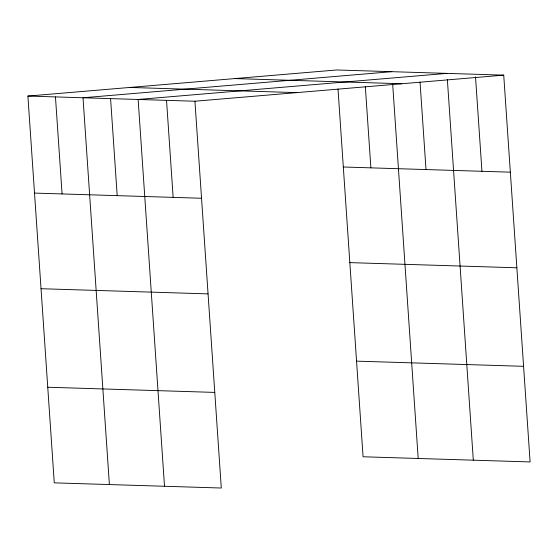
<?xml version="1.0" encoding="UTF-8"?>
<svg xmlns="http://www.w3.org/2000/svg" width="558" height="558" viewBox="0 0 558 558"><rect width="100%" height="100%" fill="white"/><g stroke="black" fill="none" stroke-linecap="round" stroke-linejoin="round"><path stroke-width="0.84" d="M27.9 96.06L194.93 101.228L221.296 488.027L54.272 482.858L27.9 96.06L336.704 69.973L503.728 75.142L530.1 461.94L363.07 456.772L338.002 89.029M391.821 71.682L83.016 97.769L109.389 484.56M446.944 73.384L138.14 99.47L164.505 486.269M194.93 101.228L503.728 75.142M234.799 78.58L401.823 83.749M129.805 87.453L296.835 92.621M343.316 167.002L510.347 172.171M34.512 193.089L201.543 198.257M349.838 262.623L516.861 267.791M41.034 288.716L208.064 293.885M356.555 361.145L523.578 366.313M47.751 387.231L214.774 392.407M475.514 76.865L481.952 171.292M447.356 79.452L473.31 460.183M420.035 82.061L425.998 169.562M392.651 83.805L418.193 458.474M365.323 86.42L370.875 167.853M166.535 100.349L173.147 197.379M110.582 98.62L117.194 195.649M55.458 96.918L62.078 193.94"/></g></svg>
